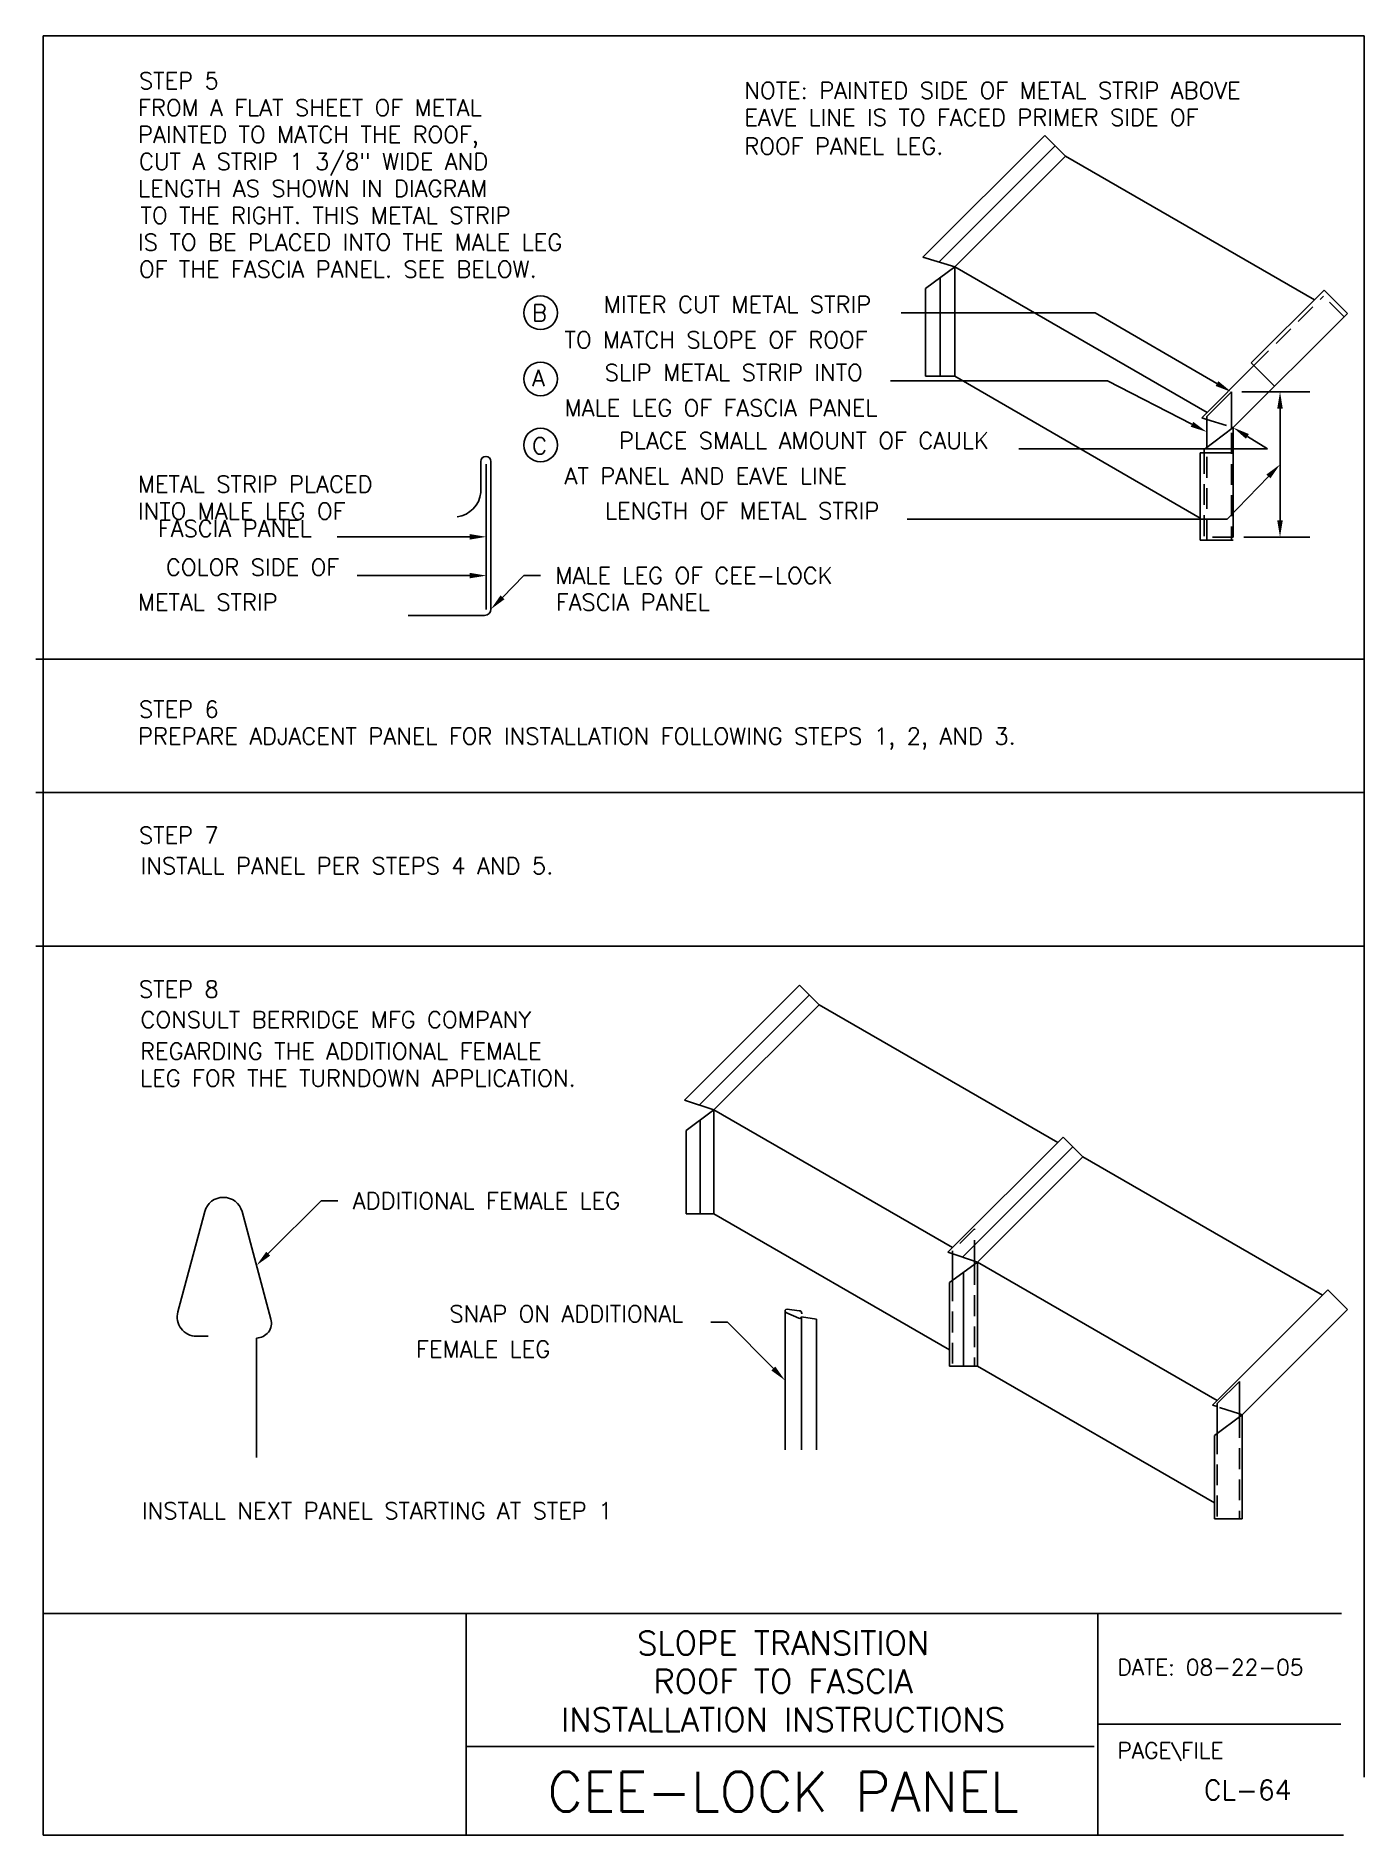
# Model space of a CAD drawing. Extents: x -0.2 to 31.8, y -1.4 to 41.9.
import ezdxf
from ezdxf.enums import TextEntityAlignment as Align

# ---------------------------------------------------------------- set-up
doc = ezdxf.new("R2010")
doc.units = 0
doc.header["$MEASUREMENT"] = 0
doc.linetypes.add('HIDDENX2', pattern=[0.75, 0.5, -0.25])
doc.layers.get('0').update_dxf_attribs({"linetype": 'CONTINUOUS'})
doc.layers.get('DEFPOINTS').update_dxf_attribs({"linetype": 'CONTINUOUS'})
for name, color, linetype in [('1', 7, 'CONTINUOUS'), ('BORDER', 7, 'CONTINUOUS'), ('CMP-FLSH', 7, 'CONTINUOUS'), ('DIM-TXT', 7, 'CONTINUOUS')]:
    doc.layers.add(name, color=color, linetype=linetype)
doc.styles.add('AU101S01', font='SIMPLEX.SHX')
doc.styles.add('ROMANS', font='romans', dxfattribs={"height": 0.4})
doc.dimstyles.new('REG', dxfattribs={"dimscale": 0, "dimtxt": 0.4, "dimasz": 0.4, "dimexe": 0.72, "dimexo": 0.25, "dimgap": 0.36, "dimtad": 0, "dimdec": 4, "dimlfac": -0.0625, "dimzin": 0, "dimtxsty": 'ROMANS', "dimcen": 0.36, "dimclrd": 3, "dimclre": 3, "dimclrt": 3, "dimazin": 3, "dimtfac": 1, "dimtdec": 4, "dimtofl": 0, "dimtmove": 0, "dimatfit": 3, "dimtolj": 1, "dimtzin": 0})

# ---------------------------------------------------------------- blocks, each defined once
blk = doc.blocks.new('*D0')
at = {"color": 3, "linetype": 'BYBLOCK'}
for p, q in [((27.958, 33.568), (29.599, 33.568)), ((28.879, 30.477), (28.879, 33.168)), ((28.005, 30.077), (29.599, 30.077))]:
    blk.add_line(p, q, dxfattribs=at)
for points in [[(28.812, 33.168), (28.945, 33.168), (28.879, 33.568)], [(28.812, 30.477), (28.945, 30.477), (28.879, 30.077)]]:
    blk.add_solid(points, dxfattribs=at)
at = {"layer": 'DEFPOINTS', "color": 0, "linetype": 'BYBLOCK'}
for p in [(27.708, 33.568), (28.879, 33.568), (27.755, 30.077)]:
    blk.add_point(p, dxfattribs=at)

msp = doc.modelspace()

# ---------------------------------------------------------------- linework, layer by layer
at = {"color": 5, "linetype": 'CONTINUOUS'}
for p, q in [((0, -1.39554), (0, 41.88)), ((0, 41.88), (31.76, 41.88)), ((31.76, 41.88), (31.76, 0))]:
    msp.add_line(p, q, dxfattribs=at)
at = {"layer": '1', "color": 5}
for p, q in [((0, 3.93436), (31.22204, 3.93436)), ((10.17077, -1.39554), (10.17077, 3.92195)), ((25.36313, 3.93436), (25.36313, 1.26941)), ((25.36313, 1.26941), (31.20077, 1.26941)), ((31.20077, 1.26941), (25.36313, 1.26941)), ((25.36313, 1.26941), (25.36313, -1.39554)), ((10.198, 0.73635), (25.27354, 0.73635)), ((0, -1.39554), (31.26457, -1.39554))]:
    msp.add_line(p, q, dxfattribs=at)
at = {"layer": '1', "color": 7}
for p, q in [((31.22204, 3.93436), (25.36313, 3.93436)), ((25.36313, -1.39554), (10.17077, -1.39554))]:
    msp.add_line(p, q, dxfattribs=at)
at = {"layer": 'BORDER', "color": 5, "linetype": 'CONTINUOUS'}
for p, q in [((-0.171, 26.88563), (31.76, 26.88563)), ((-0.171, 23.6851), (31.76, 23.6851)), ((-0.171, 19.98525), (31.76, 19.98525))]:
    msp.add_line(p, q, dxfattribs=at)
at = {"layer": 'CMP-FLSH', "color": 1, "linetype": 'CONTINUOUS'}
for p, q in [((24.08487, 39.48721), (21.15629, 36.55862)), ((24.58205, 38.99002), (24.08487, 39.48721)), ((24.33346, 39.23862), (21.53749, 36.44264)), ((24.58205, 38.99002), (21.91868, 36.32665)), ((30.56777, 35.53416), (24.58205, 38.99002)), ((21.91868, 36.32665), (21.15629, 36.55862)), ((21.91868, 36.32665), (21.21556, 35.80401)), ((21.56712, 33.69433), (21.56712, 36.06534)), ((21.91868, 33.69433), (21.91868, 36.32665)), ((27.98644, 32.82343), (21.91868, 36.32665)), ((21.21556, 33.69433), (21.21556, 35.80401)), ((29.04907, 34.01547), (30.79991, 35.76631)), ((31.3618, 35.20442), (30.79991, 35.76631)), ((28.61685, 32.45947), (31.3618, 35.20442)), ((29.11378, 33.95076), (27.8583, 32.69528)), ((29.61096, 33.45358), (29.04907, 34.01547)), ((21.91868, 33.69433), (21.21556, 33.69433)), ((27.82456, 30.28457), (21.91868, 33.69433)), ((27.97873, 32.65784), (27.8583, 32.69528)), ((28.61685, 32.45947), (27.91373, 31.93683)), ((28.57029, 32.47394), (28.61685, 32.45947)), ((28.61685, 29.82715), (28.61685, 32.45947)), ((10.52531, 31.6472), (10.52531, 30.89566)), ((10.76532, 28.09042), (10.76532, 31.6472)), ((28.62266, 31.8503), (27.82456, 31.8503)), ((27.82456, 31.8503), (27.82456, 29.75504)), ((27.91373, 31.8503), (27.91373, 31.93683)), ((27.82456, 29.75504), (28.61685, 29.75504)), ((8.77729, 27.94042), (10.61532, 27.94042)), ((18.18755, 19.04968), (15.41804, 16.28016)), ((18.66008, 18.57715), (18.18755, 19.04968)), ((18.42381, 18.81342), (15.77343, 16.16302)), ((18.66008, 18.57715), (16.12881, 16.04589)), ((18.66008, 18.57715), (24.39673, 15.26509)), ((16.12881, 16.04589), (15.41804, 16.28016)), ((16.12881, 16.04589), (15.46056, 15.54917)), ((16.12881, 13.54412), (16.12881, 16.04589)), ((21.86546, 12.73383), (16.12881, 16.04589)), ((15.79468, 13.54412), (15.79468, 15.79753)), ((15.46056, 13.54412), (15.46056, 15.54917)), ((24.52334, 15.39171), (21.75382, 12.62219)), ((24.7596, 15.15545), (22.10922, 12.50506)), ((24.99586, 14.91919), (24.52334, 15.39171)), ((24.99586, 14.91919), (22.4646, 12.38792)), ((24.99586, 14.91919), (30.76266, 11.58973)), ((3.88628, 13.59971), (3.24007, 11.18812)), ((4.78277, 13.59971), (5.47778, 11.01264)), ((16.12881, 13.54412), (15.46056, 13.54412)), ((16.12881, 13.54412), (21.79635, 10.27197)), ((22.4646, 12.38792), (21.75382, 12.62219)), ((22.4646, 12.38792), (21.79635, 11.8912)), ((22.13047, 9.88616), (22.13047, 12.13956)), ((22.4646, 9.88616), (22.4646, 12.38792)), ((28.2314, 9.05846), (22.4646, 12.38792)), ((21.79635, 9.88616), (21.79635, 11.8912)), ((28.11977, 8.94681), (30.88928, 11.71634)), ((31.3618, 11.2438), (30.88928, 11.71633)), ((17.89154, 11.2522), (18.17636, 11.21497)), ((17.83885, 11.21093), (17.83885, 7.87101)), ((17.86083, 11.17371), (18.17085, 11.03543)), ((18.23454, 11.06999), (18.59366, 11.01311)), ((18.23454, 11.06999), (18.23454, 7.87101)), ((18.24059, 11.14728), (18.23911, 11.13797)), ((18.59366, 11.01311), (18.59366, 7.87101)), ((28.83053, 8.71254), (31.3618, 11.2438)), ((3.68835, 10.60396), (3.97158, 10.60396)), ((5.12983, 10.55887), (5.12983, 7.68961)), ((22.4646, 9.88616), (21.79635, 9.88616)), ((22.4646, 9.88616), (28.16228, 6.5966)), ((28.23279, 8.90956), (28.11977, 8.94681)), ((28.83053, 8.71254), (28.16228, 8.21582)), ((28.7625, 8.73496), (28.83053, 8.71254)), ((28.83053, 6.21078), (28.83053, 8.71254)), ((28.16228, 8.21582), (28.16228, 6.21078)), ((28.83053, 6.21078), (28.16228, 6.21078))]:
    msp.add_line(p, q, dxfattribs=at)
at = {"layer": 'CMP-FLSH', "color": 3, "linetype": 'HIDDENX2'}
for p, q in [((29.11378, 33.95076), (30.78303, 35.62002)), ((31.28022, 35.12283), (30.78303, 35.62002)), ((27.97873, 32.65784), (28.57029, 32.47394)), ((28.57029, 32.33202), (28.57029, 29.75504)), ((27.91373, 31.8503), (27.91373, 29.82715)), ((27.97873, 29.75504), (27.97873, 31.88974)), ((28.61685, 29.82715), (27.91373, 29.82715)), ((22.39657, 13.18893), (21.86686, 12.65922)), ((22.39657, 12.41035), (22.39657, 13.18893)), ((21.86686, 12.58494), (21.86686, 12.65922)), ((22.39657, 12.33735), (22.39657, 9.88616)), ((21.86686, 11.94361), (21.86686, 9.88616)), ((28.7625, 8.73496), (28.23279, 8.90956)), ((28.7625, 8.65668), (28.7625, 6.21078)), ((28.23279, 8.26824), (28.23279, 6.21078))]:
    msp.add_line(p, q, dxfattribs=at)
at = {"layer": 'CMP-FLSH', "color": 6, "linetype": 'CONTINUOUS'}
for p, q in [((10.65384, 31.57772), (10.65384, 28.08665)), ((21.86686, 11.94361), (21.86686, 12.58494)), ((22.39657, 12.41035), (22.39657, 12.33742)), ((28.7625, 9.51072), (28.23279, 8.98101)), ((28.7625, 8.66205), (28.7625, 9.51072)), ((28.23279, 8.26824), (28.23279, 8.98101))]:
    msp.add_line(p, q, dxfattribs=at)
at = {"layer": 'CMP-FLSH', "color": 1, "linetype": 'CONTINUOUS'}
for centre, radius, start, end in [((10.64532, 31.64719), 0.12, 0.001269, 179.998731), ((9.87261, 30.96723), 0.65662, 277.460857, 353.742521), ((10.61532, 28.09042), 0.15, 270.000725, 359.999275), ((4.33452, 13.47961), 0.46406, 14.999237, 165.000763), ((17.88136, 11.21093), 0.04251, 76.147668, 241.119591), ((3.68832, 11.06802), 0.46406, 165.000133, 270.002982), ((5.12984, 10.91916), 0.36029, 269.99853, 15.176838), ((18.18945, 11.07712), 0.04565, 245.824306, 351.011315), ((18.1825, 11.15648), 0.05881, 350.999087, 95.997762)]:
    msp.add_arc(centre, radius, start, end, dxfattribs=at)
at = {"layer": 'DIM-TXT', "color": 3, "linetype": 'CONTINUOUS'}
for p, q in [((25.2945, 35.22178), (20.62895, 35.22178)), ((28.22446, 33.51884), (25.2945, 35.22178)), ((25.59563, 33.58412), (20.37408, 33.58412)), ((27.62318, 32.53898), (25.59563, 33.58412)), ((28.95656, 32.24828), (29.44208, 31.94645)), ((29.44208, 31.94645), (23.46256, 31.94645)), ((29.46188, 31.28538), (28.46642, 30.25916)), ((28.46642, 30.25916), (20.77231, 30.25916)), ((10.25384, 29.83218), (7.06735, 29.83218)), ((10.25384, 28.89941), (7.55408, 28.89941)), ((11.04538, 28.37602), (11.55862, 28.89941)), ((11.55862, 28.89941), (11.95862, 28.89941)), ((5.41327, 12.58887), (6.68601, 13.86026)), ((6.68601, 13.86026), (7.08601, 13.86026)), ((16.45805, 10.94156), (16.05805, 10.94156)), ((17.55802, 9.82582), (16.45805, 10.94156))]:
    msp.add_line(p, q, dxfattribs=at)
at = {"layer": 'DIM-TXT', "color": 6, "linetype": 'CONTINUOUS'}
for p, q in [((28.57029, 33.31784), (27.97873, 32.72628)), ((28.57029, 33.31784), (28.57029, 32.42486)), ((27.97873, 31.98514), (27.97873, 32.72628))]:
    msp.add_line(p, q, dxfattribs=at)
at = {"layer": 'DIM-TXT', "color": 3, "linetype": 'CONTINUOUS'}
for centre in [(11.96105, 35.22169), (11.96105, 33.63104), (11.96105, 32.04038)]:
    msp.add_circle(centre, 0.40489, dxfattribs=at)
for points in [[(28.25796, 33.57648), (28.19096, 33.4612), (28.57029, 33.31784)], [(27.65373, 32.59824), (27.59264, 32.47972), (27.97873, 32.35571)], [(28.92136, 32.19167), (28.99176, 32.3049), (28.61685, 32.45947)], [(29.41402, 31.3318), (29.50973, 31.23896), (29.74038, 31.57249)], [(10.25384, 29.89885), (10.25384, 29.76552), (10.65384, 29.83218)], [(10.25384, 28.96608), (10.25384, 28.83274), (10.65384, 28.89941)], [(11.09298, 28.32934), (10.99778, 28.4227), (10.76532, 28.09042)], [(5.46038, 12.5417), (5.36615, 12.63603), (5.13028, 12.30617)], [(17.6055, 9.87262), (17.51055, 9.77901), (17.83885, 9.54097)]]:
    msp.add_solid(points, dxfattribs=at)

# ---------------------------------------------------------------- texts
at = {"layer": '1', "color": 7, "style": 'AU101S01'}
for s, height, p in [('DATE: 08-22-05', 0.3837531, (25.83115, 2.4486)), ('PAGE\\FILE', 0.383753, (25.83115, 0.44572))]:
    msp.add_text(s, height=height, dxfattribs=at).set_placement(p)
at = {"layer": 'BORDER', "color": 3, "linetype": 'CONTINUOUS', "style": 'ROMANS'}
for s, p in [('SLOPE TRANSITION', (17.79401, 2.93858)), ('ROOF TO FASCIA', (17.79401, 2.01811)), ('INSTALLATION INSTRUCTIONS', (17.79401, 1.09764))]:
    msp.add_text(s, height=0.568523, dxfattribs=at).set_placement(p, align=Align.CENTER)
at = {"layer": 'BORDER', "color": 5, "style": 'ROMANS'}
msp.add_text('CEE-LOCK PANEL', height=0.9475384, dxfattribs=at).set_placement((17.79401, -0.35279), align=Align.MIDDLE)
at = {"layer": 'BORDER', "color": 2, "linetype": 'CONTINUOUS', "style": 'ROMANS'}
msp.add_text('CL-64', height=0.473769, dxfattribs=at).set_placement((28.96524, -0.31213), align=Align.MIDDLE)
at = {"layer": 'DIM-TXT', "color": 4, "linetype": 'CONTINUOUS', "style": 'ROMANS'}
for s, p in [('STEP 5', (2.30444, 40.60335)), ('FROM A FLAT SHEET OF METAL', (2.28309, 39.95573)), ('PAINTED TO MATCH THE ROOF,', (2.28309, 39.30811)), ('CUT A STRIP 1 3/8" WIDE AND', (2.30444, 38.66049)), ('LENGTH AS SHOWN IN DIAGRAM', (2.28309, 38.01287)), ('TO THE RIGHT. THIS METAL STRIP', (2.34181, 37.36525)), ('IS TO BE PLACED INTO THE MALE LEG', (2.28309, 36.71763)), ('OF THE FASCIA PANEL. SEE BELOW.', (2.30444, 36.07001)), ('STEP 6', (2.30356, 25.48477)), ('PREPARE ADJACENT PANEL FOR INSTALLATION FOLLOWING STEPS 1, 2, AND 3.', (2.28376, 24.83715)), ('STEP 7', (2.30356, 22.45307)), ('INSTALL PANEL PER STEPS 4 AND 5.', (2.34178, 21.71981)), ('STEP 8', (2.30356, 18.7513)), ('CONSULT BERRIDGE MFG COMPANY', (2.34178, 18.01805)), ('REGARDING THE ADDITIONAL FEMALE', (2.33345, 17.25653)), ('LEG FOR THE TURNDOWN APPLICATION.', (2.33047, 16.60891))]:
    msp.add_text(s, height=0.4, dxfattribs=at).set_placement(p)
at = {"layer": 'DIM-TXT', "color": 3, "linetype": 'CONTINUOUS', "style": 'ROMANS'}
for s, p in [('NOTE: PAINTED SIDE OF METAL STRIP ABOVE', (16.8618, 40.37)), ('EAVE LINE IS TO FACED PRIMER SIDE OF', (16.8618, 39.72238)), ('ROOF PANEL LEG.', (16.8618, 39.02761)), ('B', (11.75837, 35.01924)), ('TO MATCH SLOPE OF ROOF', (12.53774, 34.3711)), ('A', (11.75837, 33.45236)), ('MALE LEG OF FASCIA PANEL', (12.53774, 32.73343)), ('C', (11.75837, 31.82143)), ('METAL STRIP PLACED', (2.27947, 30.89926)), ('AT PANEL AND EAVE LINE', (12.53774, 31.09577)), ('INTO MALE LEG OF', (2.27947, 30.25164)), ('MALE LEG OF CEE-LOCK', (12.31862, 28.69941)), ('METAL STRIP', (2.27947, 28.0595)), ('FASCIA PANEL', (12.32867, 28.0595)), ('ADDITIONAL FEMALE LEG', (7.44601, 13.66026)), ('FEMALE LEG', (8.96924, 10.09182)), ('INSTALL NEXT PANEL STARTING AT STEP 1', (2.37481, 6.20466))]:
    msp.add_text(s, height=0.4, dxfattribs=at).set_placement(p)
for s, p in [('MITER CUT METAL STRIP', (19.91028, 35.22178)), ('SLIP METAL STRIP INTO', (19.70901, 33.58412)), ('PLACE SMALL AMOUNT OF CAULK', (22.74221, 31.94645)), ('LENGTH OF METAL STRIP', (20.10901, 30.25916)), ('FASCIA PANEL', (6.46279, 29.83218)), ('COLOR SIDE OF', (7.11733, 28.89941)), ('SNAP ON ADDITIONAL', (15.39469, 10.94156))]:
    msp.add_text(s, height=0.4, dxfattribs=at).set_placement(p, align=Align.RIGHT)

# ---------------------------------------------------------------- dimensions: what is measured, and where the dimension line sits
at = {"layer": 'DIM-TXT', "color": 3, "linetype": 'CONTINUOUS'}
dim = msp.add_linear_dim(base=(29.74038, 33.31784), p1=(28.61685, 29.82715), p2=(28.57029, 33.31784), angle=90, text=' ', dimstyle='REG', dxfattribs=at)
dim.commit()
dim.dimension.update_dxf_attribs({"geometry": '*D0', "text_midpoint": (21.54982, 31.99608), "insert": (0.8618, -0.25)})

doc.saveas('drawing.dxf')
